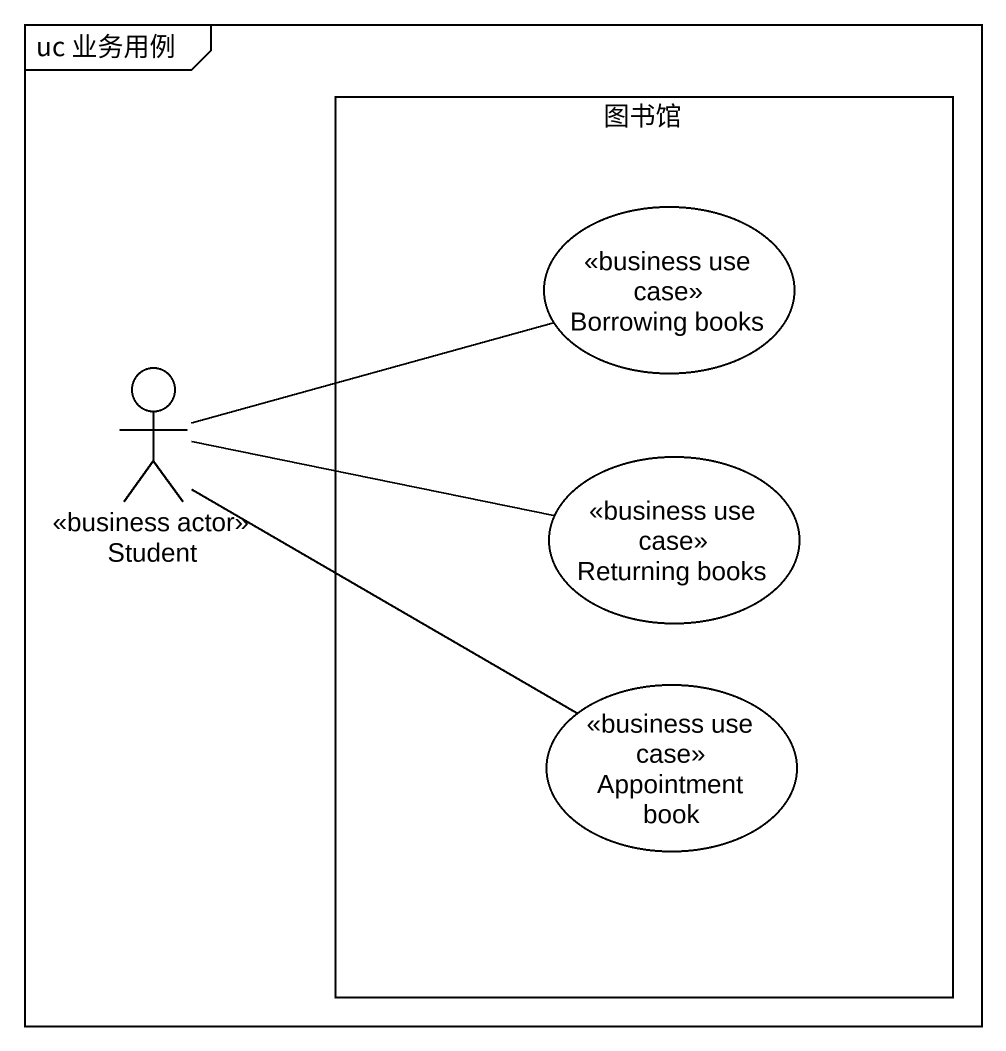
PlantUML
@startuml
mainframe uc 业务用例
rectangle 图书馆 {
  usecase "Borrowing books" as Borrowing_books <<business use case>>
  usecase "Returning books" as Returning_books <<business use case>>
  usecase "Appointment book" as Appointment_book <<business use case>>
}
actor Student <<business actor>>
Student -right- Borrowing_books
Student -right- Returning_books
Student -right- Appointment_book
@enduml
